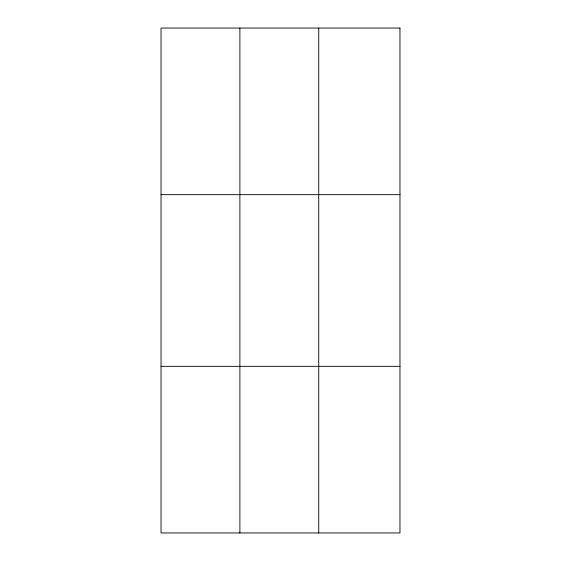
<?xml version="1.0" encoding="UTF-8"?>
<svg xmlns="http://www.w3.org/2000/svg" width="561" height="561" viewBox="0 0 561 561"><rect width="100%" height="100%" fill="white"/><g stroke="black" fill="none" stroke-linecap="round" stroke-linejoin="round"><path stroke-width="0.84" d="M239.884 28.05L239.884 532.95M318.732 28.05L318.732 532.95M161.035 194.667L399.965 194.667M161.035 366.333L399.965 366.333M399.965 28.05L399.965 532.95L161.035 532.95L161.035 28.05L399.965 28.05"/></g></svg>
